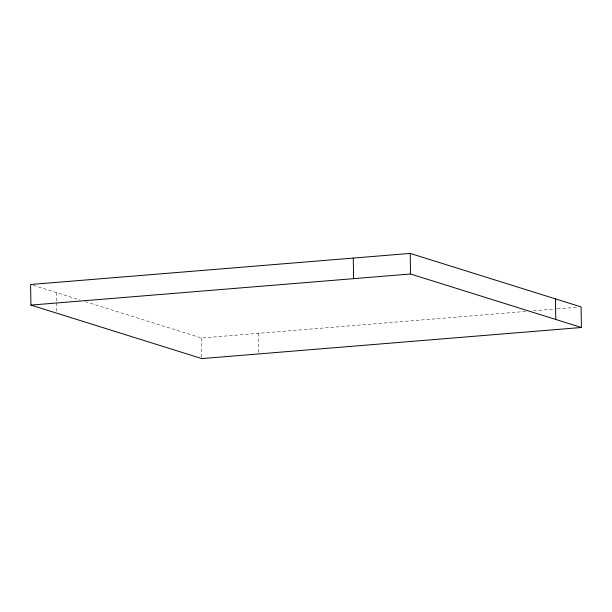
<?xml version="1.0" encoding="UTF-8"?>
<svg xmlns="http://www.w3.org/2000/svg" width="612" height="612" viewBox="0 0 612 612"><rect width="100%" height="100%" fill="white"/><g stroke="black" fill="none" stroke-linecap="round" stroke-linejoin="round"><path stroke-width="0.46" stroke-dasharray="3.06 2.29" d="M85.275 301.624L201.47 338L526.825 311.355M533.488 310.804L556.331 308.938M557.28 308.861L577.269 307.224M33.255 285.337L79.828 299.918M258.409 333.341L258.715 352.986M201.47 338L201.776 357.653M56.227 292.528L56.381 301.884M56.388 302.825L56.526 311.248"/><path stroke-width="0.92" d="M410.208 253.414L30.6 284.503L30.921 305.09L201.792 358.586L581.4 327.497L581.079 306.91L410.208 253.414L410.53 274L581.4 327.497M30.921 305.09L410.53 274M555.444 298.885L555.773 319.472M353.269 258.073L353.591 278.659"/></g></svg>
